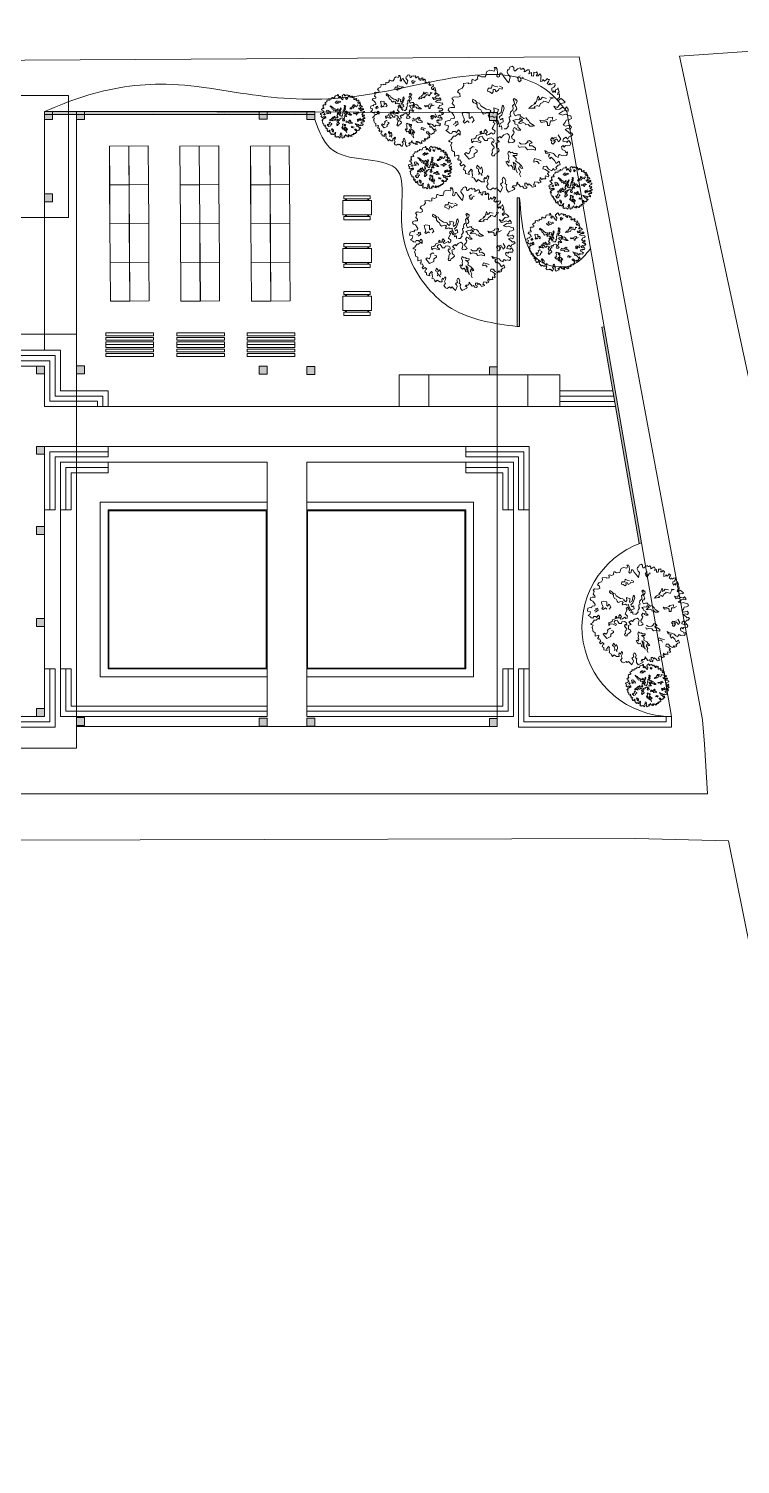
# Model space of a CAD drawing. Header units: metres. Extents: x -48 to 2360, y -1392 to 453.
# Drawn here: x 1327.6 to 1372.4, y -145 to -54.6 of the extents above; entities that cross this region are included whole.
import ezdxf

# ---------------------------------------------------------------- set-up
doc = ezdxf.new("R2010")
doc.units = ezdxf.units.M
doc.layers.get('0').update_dxf_attribs({"color": 200})
doc.layers.add('TECHOS', color=220, linetype='Continuous', lineweight=18)
doc.layers.add('trazo', color=7, linetype='Continuous', lineweight=18)
doc.layers.add('Vegetación-h', color=7, linetype='Continuous', lineweight=5, true_color=0x5f7f00, transparency=0.5)

# ---------------------------------------------------------------- blocks, each defined once
blk = doc.blocks.new('arb29')
at = {"layer": 'Vegetación-h', "linetype": 'Continuous'}
for points in [[(1.833, -0.001), (1.929, -0.073), (1.976, -0.118), (2.022, -0.099), (2.061, -0.145), (2.008, -0.196), (1.95, -0.203), (1.91, -0.281), (1.857, -0.222), (1.793, -0.275), (1.774, -0.339), (1.91, -0.373), (1.878, -0.373), (1.942, -0.326), (2.001, -0.411), (1.976, -0.47), (1.905, -0.477), (1.846, -0.47), (1.812, -0.517), (1.78, -0.47), (1.727, -0.504), (1.748, -0.587), (1.833, -0.626), (1.852, -0.679), (1.905, -0.653), (1.897, -0.73), (1.865, -0.764), (1.799, -0.751), (1.74, -0.764), (1.676, -0.73), (1.644, -0.764), (1.636, -0.815), (1.565, -0.778), (1.5, -0.706), (1.402, -0.672), (1.317, -0.666), (1.245, -0.613), (1.277, -0.698), (1.389, -0.725), (1.349, -0.778), (1.389, -0.855), (1.434, -0.81), (1.525, -0.9), (1.578, -0.991), (1.663, -0.927), (1.695, -1.031), (1.631, -1.044), (1.565, -1.11), (1.597, -1.148), (1.525, -1.182), (1.487, -1.135), (1.447, -1.201), (1.357, -1.161), (1.291, -1.071), (1.206, -1.076), (1.192, -1.148), (1.264, -1.169), (1.37, -1.246), (1.323, -1.286), (1.362, -1.345), (1.349, -1.377), (1.264, -1.35), (1.259, -1.39), (1.277, -1.435), (1.232, -1.435), (1.179, -1.435), (1.155, -1.462), (1.109, -1.403), (1.096, -1.488), (1.141, -1.533), (1.07, -1.566), (1.043, -1.533), (0.958, -1.526), (0.919, -1.619), (0.966, -1.611), (0.977, -1.658), (0.881, -1.683), (0.854, -1.637), (0.783, -1.579), (0.75, -1.619), (0.716, -1.56), (0.665, -1.566), (0.665, -1.645), (0.737, -1.677), (0.698, -1.717), (0.639, -1.709), (0.599, -1.651), (0.541, -1.67), (0.495, -1.611), (0.424, -1.552), (0.463, -1.539), (0.41, -1.637), (0.32, -1.637), (0.293, -1.69), (0.339, -1.677), (0.371, -1.722), (0.352, -1.749), (0.189, -1.826), (0.131, -1.741), (0.123, -1.651), (0.144, -1.611), (0.091, -1.573), (0.11, -1.494), (0.085, -1.43), (0.038, -1.39), (0.006, -1.462), (0.025, -1.539), (-0.039, -1.592), (-0.013, -1.632), (0.014, -1.69), (-0.047, -1.826), (-0.111, -1.762), (-0.164, -1.704), (-0.209, -1.741), (-0.255, -1.704), (-0.332, -1.755), (-0.398, -1.736), (-0.451, -1.658), (-0.398, -1.586), (-0.43, -1.515), (-0.398, -1.435), (-0.379, -1.377), (-0.417, -1.345), (-0.462, -1.435), (-0.502, -1.396), (-0.523, -1.443), (-0.51, -1.526), (-0.6, -1.526), (-0.691, -1.462), (-0.744, -1.526), (-0.783, -1.467), (-0.808, -1.416), (-0.874, -1.39), (-0.855, -1.35), (-0.867, -1.265), (-0.874, -1.22), (-0.855, -1.201), (-0.893, -1.156), (-0.972, -1.254), (-0.946, -1.312), (-1.063, -1.278), (-1.063, -1.201), (-1.122, -1.169), (-1.103, -1.097), (-1.057, -1.076), (-1.116, -1.018), (-1.18, -1.063), (-1.188, -1.063), (-1.225, -1.012), (-1.174, -0.967), (-1.225, -0.887), (-1.265, -0.895), (-1.297, -0.855), (-1.259, -0.836), (-1.252, -0.751), (-1.377, -0.783), (-1.377, -0.719), (-1.377, -0.653), (-1.414, -0.64), (-1.454, -0.613), (-1.462, -0.581), (-1.48, -0.477), (-1.499, -0.464), (-1.486, -0.451), (-1.448, -0.379), (-1.52, -0.36), (-1.552, -0.334), (-1.48, -0.294), (-1.414, -0.196), (-1.35, -0.196), (-1.265, -0.124), (-1.22, -0.171), (-1.22, -0.065), (-1.265, -0.014), (-1.331, -0.105), (-1.356, -0.065), (-1.435, -0.065), (-1.462, -0.124), (-1.526, -0.112), (-1.552, -0.086), (-1.637, -0.033), (-1.579, 0.007), (-1.552, 0.103), (-1.664, 0.129), (-1.643, 0.233), (-1.558, 0.26), (-1.513, 0.247), (-1.486, 0.305), (-1.39, 0.318), (-1.377, 0.364), (-1.403, 0.403), (-1.462, 0.494), (-1.526, 0.515), (-1.565, 0.56), (-1.545, 0.613), (-1.486, 0.632), (-1.382, 0.638), (-1.39, 0.691), (-1.448, 0.749), (-1.414, 0.84), (-1.454, 0.906), (-1.395, 0.946), (-1.284, 0.933), (-1.212, 0.957), (-1.225, 1.037), (-1.292, 1.088), (-1.252, 1.154), (-1.154, 1.199), (-1.108, 1.271), (-1.122, 1.337), (-0.978, 1.35), (-0.972, 1.324), (-0.874, 1.343), (-0.874, 1.382), (-0.88, 1.433), (-0.861, 1.447), (-0.855, 1.447), (-0.783, 1.422), (-0.704, 1.467), (-0.712, 1.492), (-0.704, 1.558), (-0.664, 1.558), (-0.6, 1.526), (-0.483, 1.532), (-0.483, 1.552), (-0.451, 1.598), (-0.457, 1.63), (-0.438, 1.683), (-0.353, 1.721), (-0.228, 1.688), (-0.196, 1.76), (-0.228, 1.8), (-0.17, 1.8), (-0.143, 1.755), (-0.13, 1.636), (-0.151, 1.545), (-0.111, 1.513), (-0.071, 1.539), (-0.058, 1.63), (-0.007, 1.636), (0.038, 1.552), (0.157, 1.396), (0.203, 1.356), (0.24, 1.532), (0.189, 1.585), (0.15, 1.656), (0.157, 1.734), (0.195, 1.728)], [(0.195, 1.728), (0.227, 1.806), (0.293, 1.838), (0.346, 1.8), (0.346, 1.755), (0.359, 1.702), (0.392, 1.702), (0.45, 1.76), (0.528, 1.787), (0.541, 1.755), (0.573, 1.755), (0.613, 1.779), (0.652, 1.728), (0.645, 1.675), (0.671, 1.683), (0.743, 1.728), (0.788, 1.734), (0.801, 1.675), (0.783, 1.611), (0.854, 1.649), (0.86, 1.552), (0.913, 1.545), (0.926, 1.611), (0.926, 1.662), (0.998, 1.656), (1.017, 1.67), (1.03, 1.611), (0.998, 1.558), (1.049, 1.558), (1.102, 1.611), (1.141, 1.558), (1.128, 1.505), (1.128, 1.454), (1.121, 1.388), (1.168, 1.401), (1.192, 1.454), (1.24, 1.401), (1.298, 1.447), (1.317, 1.492), (1.336, 1.454), (1.381, 1.454), (1.349, 1.396), (1.317, 1.337), (1.376, 1.29), (1.402, 1.343), (1.421, 1.297), (1.48, 1.324), (1.538, 1.337), (1.551, 1.278), (1.506, 1.225), (1.453, 1.199), (1.453, 1.14), (1.48, 1.069), (1.506, 1.122), (1.559, 1.069), (1.559, 1.148), (1.61, 1.167), (1.623, 1.207), (1.644, 1.135), (1.663, 1.088), (1.623, 1.05), (1.617, 1.01), (1.668, 1.029), (1.676, 0.965), (1.676, 0.925), (1.636, 0.899), (1.604, 0.866), (1.636, 0.827), (1.676, 0.866), (1.716, 0.893), (1.78, 0.848), (1.838, 0.789), (1.812, 0.768), (1.708, 0.755), (1.655, 0.696), (1.617, 0.638), (1.506, 0.677), (1.578, 0.574), (1.676, 0.592), (1.748, 0.638), (1.833, 0.6), (1.878, 0.651), (1.923, 0.592), (1.923, 0.534), (1.846, 0.547), (1.767, 0.534), (1.65, 0.456), (1.767, 0.417), (1.833, 0.443), (1.969, 0.39), (2.001, 0.398), (2.022, 0.318), (1.95, 0.281), (1.865, 0.267), (1.838, 0.196), (1.78, 0.129), (1.846, 0.09), (1.969, 0.124), (2.022, 0.065), (1.982, -0.001), (1.918, 0.031), (1.833, -0.001)], [(-0.124, 1.233), (-0.195, 1.246), (-0.286, 1.291), (-0.3, 1.2), (-0.404, 1.194), (-0.424, 1.115), (-0.365, 1.096), (-0.281, 1.044), (-0.254, 1.089), (-0.261, 1.161), (-0.202, 1.155), (-0.182, 1.096), (-0.104, 1.135), (-0.078, 1.187), (0.007, 1.167), (0.013, 1.214), (-0.072, 1.259)], [(0.528, 1.559), (0.437, 1.507), (0.469, 1.475), (0.469, 1.422), (0.508, 1.382), (0.561, 1.435), (0.535, 1.475), (0.619, 1.487), (0.6, 1.52)], [(0.059, 0.013), (0.118, 0.013), (0.189, 0.091), (0.17, 0.137), (0.202, 0.189), (0.235, 0.248), (0.215, 0.28), (0.209, 0.352), (0.254, 0.384), (0.241, 0.436), (0.248, 0.502), (0.287, 0.541), (0.32, 0.554), (0.326, 0.626), (0.306, 0.685), (0.365, 0.744), (0.352, 0.815), (0.326, 0.861), (0.352, 0.894), (0.372, 0.887), (0.404, 0.848), (0.424, 0.867), (0.444, 0.822), (0.424, 0.769), (0.385, 0.697), (0.411, 0.652), (0.431, 0.6), (0.392, 0.535), (0.34, 0.522), (0.34, 0.463), (0.385, 0.391), (0.451, 0.418), (0.535, 0.418), (0.528, 0.384), (0.574, 0.359), (0.633, 0.313), (0.705, 0.332), (0.73, 0.286), (0.769, 0.254), (0.809, 0.189), (0.946, 0.104), (0.9, 0.091), (0.809, 0.091), (0.757, 0.137), (0.698, 0.13), (0.672, 0.175), (0.619, 0.202), (0.535, 0.17), (0.476, 0.182), (0.515, 0.215), (0.555, 0.261), (0.58, 0.234), (0.594, 0.268), (0.515, 0.332), (0.496, 0.274), (0.417, 0.286), (0.32, 0.254), (0.372, 0.215), (0.378, 0.157), (0.463, 0.118), (0.469, 0.046), (0.503, 0.032), (0.548, -0.02), (0.463, -0.02), (0.404, 0.007), (0.424, 0.026), (0.359, 0.052), (0.313, -0.02), (0.352, -0.079), (0.333, -0.144), (0.281, -0.209), (0.3, -0.274), (0.34, -0.294), (0.372, -0.346), (0.313, -0.385), (0.209, -0.392), (0.183, -0.346), (0.202, -0.306), (0.222, -0.215), (0.202, -0.163), (0.15, -0.124), (0.052, -0.163), (0.027, -0.19), (-0.02, -0.249), (-0.059, -0.209), (-0.15, -0.274), (-0.118, -0.313), (-0.072, -0.359), (-0.176, -0.399), (-0.163, -0.451), (-0.163, -0.515), (-0.137, -0.542), (-0.098, -0.555), (-0.078, -0.62), (-0.143, -0.678), (-0.209, -0.724), (-0.215, -0.771), (-0.286, -0.771), (-0.306, -0.718), (-0.274, -0.685), (-0.281, -0.62), (-0.267, -0.567), (-0.241, -0.562), (-0.229, -0.522), (-0.261, -0.476), (-0.306, -0.418), (-0.286, -0.353), (-0.248, -0.385), (-0.229, -0.346), (-0.248, -0.288), (-0.313, -0.249), (-0.411, -0.261), (-0.417, -0.326), (-0.502, -0.32), (-0.554, -0.249), (-0.58, -0.202), (-0.646, -0.215), (-0.691, -0.268), (-0.678, -0.313), (-0.606, -0.353), (-0.626, -0.392), (-0.73, -0.353), (-0.828, -0.34), (-0.88, -0.392), (-0.887, -0.281), (-0.808, -0.274), (-0.763, -0.242), (-0.737, -0.177), (-0.606, -0.138), (-0.646, -0.079), (-0.599, -0.052), (-0.587, -0.118), (-0.515, -0.118), (-0.515, -0.052), (-0.483, 0), (-0.424, -0.085), (-0.483, -0.124), (-0.443, -0.17), (-0.385, -0.15), (-0.3, -0.098), (-0.261, -0.144), (-0.215, -0.124), (-0.209, -0.085), (-0.202, -0.052), (-0.286, 0.026), (-0.261, 0.078), (-0.209, 0.182), (-0.254, 0.195), (-0.241, 0.241), (-0.202, 0.268), (-0.156, 0.202), (-0.13, 0.143), (-0.091, 0.182), (-0.111, 0.234), (-0.156, 0.286), (-0.163, 0.372), (-0.229, 0.345), (-0.274, 0.384), (-0.378, 0.352), (-0.397, 0.391), (-0.365, 0.443), (-0.385, 0.47), (-0.443, 0.483), (-0.542, 0.443), (-0.58, 0.495), (-0.613, 0.567), (-0.672, 0.593), (-0.717, 0.658), (-0.717, 0.717), (-0.75, 0.75), (-0.815, 0.769), (-0.855, 0.815), (-0.848, 0.874), (-0.776, 0.835), (-0.717, 0.776), (-0.652, 0.763), (-0.613, 0.685), (-0.463, 0.587), (-0.378, 0.574), (-0.326, 0.547), (-0.339, 0.522), (-0.261, 0.47), (-0.229, 0.515), (-0.241, 0.626), (-0.104, 0.581), (-0.13, 0.495), (-0.118, 0.436), (-0.026, 0.489), (0.007, 0.672), (0.039, 0.704), (0.065, 0.613), (-0.007, 0.424), (-0.084, 0.352), (-0.046, 0.28), (0.02, 0.326), (0.039, 0.215), (-0.052, 0.17), (-0.084, 0.071), (-0.013, 0.104), (-0.007, 0.039), (0, 0)], [(1.291, 0.901), (1.174, 0.933), (1.122, 0.867), (1.063, 0.848), (1.089, 0.894), (1.057, 0.965), (1.037, 0.919), (1.004, 0.815), (0.939, 0.756), (0.985, 0.75), (0.855, 0.685), (0.782, 0.606), (0.861, 0.613), (0.966, 0.62), (0.932, 0.652), (1.024, 0.692), (1.082, 0.665), (1.122, 0.75), (1.187, 0.783), (1.206, 0.822), (1.272, 0.808), (1.35, 0.769), (1.376, 0.815), (1.415, 0.887), (1.494, 0.913), (1.39, 0.933)], [(-0.87, 0.204), (-0.804, 0.27), (-0.87, 0.379), (-0.935, 0.314), (-0.956, 0.336), (-0.956, 0.467), (-1.089, 0.488), (-1.154, 0.467), (-1.132, 0.379), (-1.11, 0.336), (-1.089, 0.27), (-1.132, 0.226), (-1.089, 0.183), (-1.001, 0.248), (-0.956, 0.204)], [(-1.422, 0.137), (-1.331, 0.189), (-1.363, 0.215), (-1.291, 0.234), (-1.272, 0.157), (-1.363, 0.091)], [(1.472, 0.291), (1.472, 0.357), (1.341, 0.336), (1.319, 0.291), (1.188, 0.248), (1.1, 0.27), (1.144, 0.204), (1.297, 0.226), (1.319, 0.183), (1.319, 0.117), (1.384, 0.117), (1.407, 0.248), (1.494, 0.248), (1.582, 0.291)], [(0.496, -0.385), (0.555, -0.431), (0.685, -0.424), (0.764, -0.365), (0.737, -0.34), (0.802, -0.32), (0.874, -0.392), (0.796, -0.418), (0.802, -0.483), (0.887, -0.476), (0.978, -0.542), (0.978, -0.601), (0.868, -0.574), (0.744, -0.594), (0.685, -0.522), (0.567, -0.503), (0.496, -0.529), (0.469, -0.47)], [(1.585, -0.229), (1.513, -0.249), (1.487, -0.288), (1.461, -0.235), (1.408, -0.301), (1.447, -0.333), (1.435, -0.399), (1.487, -0.431), (1.553, -0.346), (1.501, -0.333), (1.598, -0.274), (1.644, -0.365), (1.709, -0.281), (1.637, -0.163)], [(-0.804, -0.519), (-0.848, -0.496), (-0.935, -0.562), (-0.913, -0.605), (-0.956, -0.693), (-0.979, -0.715), (-1.044, -0.671), (-1.089, -0.715), (-0.956, -0.869), (-0.804, -0.803), (-0.804, -0.715), (-0.717, -0.65), (-0.717, -0.605), (-0.782, -0.584)], [(0.548, -1.384), (0.508, -1.298), (0.535, -1.234), (0.503, -1.168), (0.476, -1.136), (0.515, -1.064), (0.555, -1.136), (0.607, -1.123), (0.567, -1.064), (0.503, -0.992), (0.398, -0.927), (0.411, -0.848), (0.378, -0.809), (0.313, -0.757), (0.431, -0.764), (0.437, -0.705), (0.34, -0.698), (0.3, -0.66), (0.261, -0.678), (0.195, -0.633), (0.17, -0.698), (0.202, -0.776), (0.189, -0.855), (0.209, -0.894), (0.195, -0.973), (0.15, -0.927), (0.111, -0.946), (0.15, -1.012), (0.202, -1.07), (0.267, -1.037), (0.313, -1.109), (0.313, -1.161), (0.365, -1.181), (0.352, -1.064), (0.326, -0.953), (0.398, -1.012), (0.392, -1.089), (0.411, -1.2), (0.456, -1.259)], [(-0.685, -1.311), (-0.646, -1.266), (-0.678, -1.227), (-0.685, -1.161), (-0.744, -1.129), (-0.717, -1.037), (-0.665, -1.103), (-0.633, -1.155), (-0.599, -1.089), (-0.567, -1.188), (-0.567, -1.259), (-0.619, -1.286), (-0.574, -1.345)], [(1.144, -0.912), (1.078, -0.89), (0.947, -0.846), (0.926, -0.912), (0.926, -0.956), (0.991, -0.934), (1.034, -0.934), (1.078, -1)]]:
    blk.add_lwpolyline(points, dxfattribs=at)
blk = doc.blocks.new('EUPLS010')
at = {"color": 0, "linetype": 'ByBlock'}
for p, q in [((0, 0.305), (0, 1.205)), ((0, 1.205), (1.8, 1.205)), ((0.076, 1.51), (1.724, 1.51)), ((0.076, 1.306), (0.076, 1.51)), ((0.076, 1.306), (1.724, 1.306)), ((0.178, 1.205), (0.178, 1.306)), ((0.229, 1.205), (0.229, 1.306)), ((1.571, 1.205), (1.571, 1.306)), ((1.622, 1.205), (1.622, 1.306)), ((1.724, 1.306), (1.724, 1.51)), ((1.8, 1.205), (1.8, 0.305)), ((1.8, 0.305), (0, 0.305)), ((1.724, 0.203), (0.076, 0.203)), ((0.076, 0), (0.076, 0.203)), ((1.724, 0), (0.076, 0)), ((0.178, 0.203), (0.178, 0.305)), ((0.229, 0.203), (0.229, 0.305)), ((1.571, 0.203), (1.571, 0.305)), ((1.622, 0.203), (1.622, 0.305)), ((1.724, 0.203), (1.724, 0))]:
    blk.add_line(p, q, dxfattribs=at)

msp = doc.modelspace()

# ---------------------------------------------------------------- hatches: boundary and pattern name
at = {"layer": 'trazo', "ltscale": 7, "transparency": 33554687}
h = msp.add_hatch(color=256, dxfattribs=at)
h.dxf.hatch_style = 1
h.paths.add_polyline_path([(1269.963, -60.921), (1269.505, -61.12), (1269.704, -61.579), (1270.162, -61.38)])
h.paths.add_polyline_path([(1273.789, -69.734), (1273.331, -69.933), (1273.53, -70.392), (1273.989, -70.193)])
h.paths.add_polyline_path([(1285.607, -75.072, 1), (1286.607, -75.072, 1)])
h.paths.add_polyline_path([(1277.593, -78.496), (1277.135, -78.695), (1277.334, -79.154), (1277.793, -78.955)])
h.paths.add_polyline_path([(1261.224, -85.603), (1260.765, -85.802), (1260.964, -86.261), (1261.423, -86.062)])
h.paths.add_polyline_path([(1257.42, -76.841), (1256.961, -77.04), (1257.16, -77.499), (1257.619, -77.3)])
h.paths.add_polyline_path([(1253.594, -68.028), (1253.135, -68.227), (1253.334, -68.686), (1253.793, -68.487)])
h.paths.add_polyline_path([(1308.096, -59.837), (1307.596, -59.837), (1307.596, -60.337), (1308.096, -60.337)])
h.paths.add_polyline_path([(1308.096, -65.02), (1307.596, -65.02), (1307.596, -65.52), (1308.096, -65.52)])
h.paths.add_polyline_path([(1321.93, -65.17), (1321.43, -65.17), (1321.43, -65.52), (1321.93, -65.52)])
h.paths.add_polyline_path([(1321.93, -65.02), (1321.43, -65.02), (1321.43, -65.17), (1321.93, -65.17)])
h.paths.add_polyline_path([(1321.93, -59.837), (1321.43, -59.837), (1321.43, -60.337), (1321.93, -60.337)])
h.paths.add_polyline_path([(1329.096, -60.02), (1328.596, -60.02), (1328.596, -60.337), (1329.096, -60.337)])
h.paths.add_polyline_path([(1329.096, -59.837), (1328.596, -59.837), (1328.596, -60.02), (1329.096, -60.02)])
h.paths.add_polyline_path([(1331.096, -59.837), (1330.596, -59.837), (1330.596, -60.02), (1331.096, -60.02)])
h.paths.add_polyline_path([(1331.096, -60.02), (1330.596, -60.02), (1330.596, -60.337), (1331.096, -60.337)])
h.paths.add_polyline_path([(1329.096, -65.02), (1328.596, -65.02), (1328.596, -65.52), (1329.096, -65.52)])
h.paths.add_polyline_path([(1342.596, -59.837), (1342.096, -59.837), (1342.096, -60.019), (1342.596, -60.016)])
h.paths.add_polyline_path([(1342.596, -60.02), (1342.096, -60.02), (1342.096, -60.33), (1342.596, -60.33)])
h.paths.add_polyline_path([(1345.596, -59.837), (1345.096, -59.837), (1345.096, -60.02), (1345.596, -60.02)])
h.paths.add_polyline_path([(1345.596, -60.02), (1345.096, -60.02), (1345.096, -60.337), (1345.596, -60.337)])
h.paths.add_polyline_path([(1357.088, -59.907), (1356.588, -59.907), (1356.588, -60.407), (1357.088, -60.407)])
h.paths.add_polyline_path([(1357.088, -75.91), (1356.588, -75.91), (1356.588, -76.41), (1357.088, -76.41)])
h.paths.add_polyline_path([(1345.596, -75.879), (1345.096, -75.879), (1345.096, -76.379), (1345.596, -76.379)])
h.paths.add_polyline_path([(1342.596, -75.873), (1342.096, -75.873), (1342.096, -76.373), (1342.596, -76.373)])
h.paths.add_polyline_path([(1331.096, -75.839), (1330.596, -75.839), (1330.596, -76.339), (1331.096, -76.339)])
h.paths.add_polyline_path([(1328.596, -75.856), (1328.096, -75.856), (1328.096, -76.356), (1328.596, -76.356)])
h.paths.add_polyline_path([(1328.596, -80.912), (1328.096, -80.912), (1328.096, -81.412), (1328.596, -81.412)])
h.paths.add_polyline_path([(1328.596, -85.962), (1328.096, -85.962), (1328.096, -86.462), (1328.596, -86.462)])
h.paths.add_polyline_path([(1328.596, -91.75), (1328.096, -91.75), (1328.096, -92.25), (1328.596, -92.25)])
h.paths.add_polyline_path([(1328.596, -97.412), (1328.096, -97.412), (1328.096, -97.912), (1328.596, -97.912)])
h.paths.add_polyline_path([(1331.096, -97.973), (1330.596, -97.973), (1330.596, -98.473), (1331.096, -98.473)])
h.paths.add_polyline_path([(1308.096, -97.412), (1307.596, -97.412), (1307.596, -97.912), (1308.096, -97.912)])
h.paths.add_polyline_path([(1308.096, -91.75), (1307.596, -91.75), (1307.596, -92.102), (1307.596, -92.25), (1308.096, -92.25)])
h.paths.add_polyline_path([(1308.096, -85.962), (1307.596, -85.962), (1307.596, -86.462), (1308.096, -86.462)])
h.paths.add_polyline_path([(1308.096, -80.912), (1307.596, -80.912), (1307.596, -81.412), (1308.096, -81.412)])
h.paths.add_polyline_path([(1308.096, -75.856), (1307.596, -75.856), (1307.596, -76.356), (1308.096, -76.356)])
h.paths.add_polyline_path([(1342.596, -98.007), (1342.096, -98.007), (1342.096, -98.507), (1342.596, -98.507)])
h.paths.add_polyline_path([(1345.596, -98.013), (1345.096, -98.013), (1345.096, -98.513), (1345.596, -98.513)])
h.paths.add_polyline_path([(1357.088, -98.044), (1356.588, -98.044), (1356.588, -98.544), (1357.088, -98.544)])
h.paths.add_polyline_path([(1266.36, -97.433), (1265.901, -97.632), (1266.1, -98.091), (1266.559, -97.891)])
h = msp.add_hatch(color=256, dxfattribs=at)
h.dxf.hatch_style = 1
h.paths.add_polyline_path([(1307.596, -80.912), (1301.796, -80.912), (1301.796, -81.062), (1307.446, -81.062), (1307.446, -81.412), (1307.596, -81.412)])
h.paths.add_polyline_path([(1300.646, -81.062), (1300.796, -81.062), (1300.796, -80.912), (1296.646, -80.912), (1296.646, -84.412), (1296.796, -84.412), (1296.796, -81.062), (1300.496, -81.062), (1300.496, -84.412), (1300.646, -84.412)])
h.paths.add_polyline_path([(1301.946, -85.562), (1300.646, -85.562), (1300.646, -85.412), (1300.496, -85.412), (1300.496, -85.562), (1296.796, -85.562), (1296.796, -85.412), (1296.646, -85.412), (1296.646, -85.712), (1301.946, -85.712)])
h.paths.add_polyline_path([(1301.946, -89.212), (1296.796, -89.212), (1296.796, -88.612), (1296.646, -88.612), (1296.646, -89.362), (1301.946, -89.362)])
h.paths.add_polyline_path([(1307.596, -88.462), (1307.446, -88.462), (1307.446, -89.212), (1303.946, -89.212), (1303.946, -89.362), (1307.596, -89.362)])
h.paths.add_polyline_path([(1307.596, -85.962), (1307.446, -85.962), (1307.446, -86.462), (1307.596, -86.462)])
h.paths.add_polyline_path([(1307.596, -92.102), (1302.946, -92.102), (1302.946, -92.252), (1307.446, -92.252), (1307.596, -92.25)])
h.paths.add_polyline_path([(1301.946, -92.102), (1296.646, -92.102), (1296.646, -92.962), (1296.796, -92.962), (1296.796, -92.252), (1301.946, -92.252)])
h.paths.add_polyline_path([(1301.946, -94.112), (1296.796, -94.112), (1296.796, -93.962), (1296.646, -93.962), (1296.646, -94.262), (1301.946, -94.262)])
h.paths.add_polyline_path([(1301.946, -97.762), (1296.796, -97.762), (1296.796, -97.162), (1296.646, -97.162), (1296.646, -97.912), (1301.946, -97.912)])
h.paths.add_polyline_path([(1307.596, -97.012), (1307.446, -97.012), (1307.446, -97.762), (1303.946, -97.762), (1303.946, -97.912), (1307.596, -97.912)])
h.paths.add_polyline_path([(1307.596, -95.862), (1307.446, -95.862), (1307.446, -96.012), (1307.596, -96.012)])
h.paths.add_polyline_path([(1321.43, -65.02), (1315.93, -65.02), (1315.93, -65.17), (1321.43, -65.17)])
h.paths.add_polyline_path([(1342.096, -59.837), (1331.096, -59.837), (1331.096, -60.02), (1341.91, -60.02), (1342.096, -60.019)])
h.paths.add_polyline_path([(1330.596, -59.837), (1329.096, -59.837), (1329.096, -60.02), (1330.596, -60.02)])
h.paths.add_polyline_path([(1345.096, -59.837), (1342.596, -59.837), (1342.596, -60.02), (1345.096, -60.02)])
h.paths.add_polyline_path([(1358.493, -65.281), (1358.343, -65.281), (1358.343, -73.374), (1358.493, -73.374)])
h.paths.add_polyline_path([(1363.803, -73.384), (1363.655, -73.41), (1366.012, -87.029, -0.006774), (1366.155, -86.976)])
h.paths.add_polyline_path([(1269.572, -59.837), (1263.492, -59.837), (1263.492, -60.02), (1269.572, -60.02)])
h.paths.add_polyline_path([(1276.971, -66.675), (1276.939, -66.602), (1275.517, -67.219), (1275.549, -67.292)])
h.paths.add_polyline_path([(1276.541, -65.684), (1276.509, -65.611), (1275.087, -66.228), (1275.119, -66.302)])
h.paths.add_polyline_path([(1276.11, -64.694), (1276.079, -64.62), (1274.657, -65.238), (1274.689, -65.311)])
h.paths.add_polyline_path([(1275.68, -63.703), (1275.649, -63.63), (1274.227, -64.247), (1274.259, -64.32)])
h.paths.add_polyline_path([(1278.22, -63.778), (1278.188, -63.704), (1276.767, -64.322), (1276.798, -64.395)])
h.paths.add_polyline_path([(1277.79, -62.787), (1277.758, -62.714), (1276.336, -63.331), (1276.368, -63.404)])

# ---------------------------------------------------------------- linework, layer by layer
at = {"layer": 'TECHOS', "ltscale": 7, "transparency": 33554687}
msp.add_lwpolyline([(1306.596, -58.837), (1306.596, -66.52), (1330.096, -66.52), (1330.096, -58.837)], close=True, dxfattribs=at)
for points in [[(1330.596, -59.842), (1357.088, -59.907), (1357.088, -98.544), (1330.596, -98.544), (1330.596, -59.842)], [(1330.596, -75.315), (1330.596, -73.856), (1305.596, -73.856), (1305.596, -73.856), (1305.596, -73.856), (1305.596, -98.579), (1295.986, -98.585), (1295.986, -98.547), (1295.986, -98.585), (1295.986, -80.912), (1305.636, -80.912)], [(1330.596, -98.544), (1330.596, -99.912), (1330.596, -99.912), (1305.593, -99.912), (1305.596, -98.579)]]:
    msp.add_lwpolyline(points, dxfattribs=at)
at = {"layer": 'TECHOS', "transparency": 33554687}
msp.add_lwpolyline([(1330.596, -98.544), (1330.596, -75.315)], dxfattribs=at)
at = {"layer": 'trazo', "transparency": 33554687}
for p, q in [((1345.596, -59.837), (1328.596, -59.837)), ((1345.596, -60.02), (1328.596, -60.02)), ((1358.493, -73.374), (1358.493, -65.281)), ((1345.096, -84.412), (1355.596, -84.412)), ((1355.596, -84.412), (1355.596, -95.412)), ((1357.431, -94.912), (1358.096, -94.912)), ((1358.43, -94.912), (1359.096, -94.912))]:
    msp.add_line(p, q, dxfattribs=at)
at = {"layer": 'trazo', "ltscale": 7, "transparency": 33554585}
msp.add_line((1361.458, -59.837), (1362.95, -68.456), dxfattribs=at)
at = {"layer": 'trazo', "transparency": 33554585}
for p, q in [((1335.161, -69.324, 6.287), (1332.724, -69.34, 6.287)), ((1339.598, -69.324, 6.287), (1337.161, -69.34, 6.287)), ((1344.035, -69.324, 6.287), (1341.598, -69.34, 6.287)), ((1332.451, -74.332, 18.861), (1332.451, -74.692, 18.861)), ((1336.909, -74.332, 18.861), (1336.909, -74.692, 18.861)), ((1341.338, -74.332, 18.861), (1341.338, -74.692, 18.861))]:
    msp.add_line(p, q, dxfattribs=at)
at = {"layer": 'trazo', "ltscale": 7, "transparency": 33554687}
for p, q in [((1363.655, -73.41), (1366.012, -87.029)), ((1366.155, -86.976), (1368.047, -97.912))]:
    msp.add_line(p, q, dxfattribs=at)
at = {"layer": 'trazo', "ltscale": 7, "transparency": 33554636}
msp.add_line((1329.595, -74.866), (1323.93, -74.866), dxfattribs=at)
at = {"layer": 'trazo', "ltscale": 7, "transparency": 33554559}
for p, q in [((1352.768, -76.41), (1352.768, -78.41)), ((1359.018, -78.41), (1359.018, -76.41))]:
    msp.add_line(p, q, dxfattribs=at)
at = {"layer": 'trazo', "transparency": 33554636}
for p, q in [((1359.096, -80.912), (1328.596, -80.912)), ((1359.096, -80.912), (1359.096, -97.912)), ((1329.596, -81.912), (1342.596, -81.912)), ((1329.596, -81.912), (1329.596, -97.912)), ((1345.096, -81.912), (1358.096, -81.912)), ((1358.096, -81.912), (1358.096, -97.912)), ((1329.928, -94.912), (1329.928, -97.582)), ((1330.261, -94.912), (1330.261, -97.252)), ((1355.596, -95.412), (1345.096, -95.412)), ((1357.431, -94.912), (1357.431, -97.252)), ((1357.764, -94.912), (1357.764, -97.582)), ((1328.929, -98.245), (1307.596, -98.245)), ((1307.596, -98.578), (1329.262, -98.578))]:
    msp.add_line(p, q, dxfattribs=at)
at = {"layer": 'trazo', "ltscale": 7, "transparency": 33554559}
for points in [[(1377.457, -97.725), (1396.824, -91.054), (1404.588, -78.134), (1399.796, -73.282), (1393.371, -54.631), (1368.548, -56.363), (1377.457, -97.725)], [(1328.596, -74.866), (1328.596, -60.337)], [(1362.95, -68.456), (1363.803, -73.384)], [(1370.136, -99.641), (1370.136, -99.641), (1370.317, -102.765)], [(1370.317, -102.765), (1338.537, -102.765), (1274.518, -102.765), (1242.438, -102.765), (1235.566, -103.657), (1206.993, -112.897), (1184.108, -121.872), (1160.252, -131.227), (1148.662, -134.327), (1140.138, -134.683)]]:
    msp.add_lwpolyline(points, dxfattribs=at)
at = {"layer": 'trazo', "transparency": 33554559}
for points in [[(1370.136, -99.641), (1369.994, -98.112), (1362.231, -56.4), (1302.906, -56.749), (1244.762, -56.195), (1212.05, -56.623), (1194.493, -57.433), (1164.682, -56.962), (1142.619, -57.58), (1099.647, -58.105), (1075.319, -59.093)], [(1150.166, -142.646), (1204.656, -117.092), (1209.872, -115.295), (1239.919, -106.455), (1246.421, -105.658), (1284.583, -105.327), (1326.83, -105.7), (1365.79, -105.59), (1371.636, -105.733), (1375.878, -126.72), (1391.249, -192.138)]]:
    msp.add_lwpolyline(points, dxfattribs=at)
at = {"layer": 'trazo', "transparency": 33554687}
for points in [[(1328.596, -60.337), (1329.096, -60.337), (1329.096, -59.837)], [(1330.596, -59.837), (1330.596, -60.337), (1331.096, -60.337), (1331.096, -59.837)], [(1342.096, -59.83), (1342.096, -60.33), (1342.596, -60.33), (1342.596, -59.83), (1342.096, -59.83)], [(1345.096, -59.837), (1345.096, -60.337), (1345.596, -60.337), (1345.596, -59.837), (1345.096, -59.837)], [(1356.588, -59.907), (1356.588, -60.407), (1357.088, -60.407), (1357.088, -59.907), (1356.588, -59.907)], [(1328.596, -65.52), (1329.096, -65.52), (1329.096, -65.02), (1328.596, -65.02)], [(1358.343, -65.281), (1358.343, -73.374)], [(1328.096, -75.856), (1328.096, -76.356), (1328.596, -76.356)], [(1330.596, -75.839), (1330.596, -76.339), (1331.096, -76.339), (1331.096, -75.839), (1330.596, -75.839)], [(1342.096, -75.873), (1342.096, -76.373), (1342.596, -76.373), (1342.596, -75.873), (1342.096, -75.873)], [(1345.096, -75.879), (1345.096, -76.379), (1345.596, -76.379), (1345.596, -75.879), (1345.096, -75.879)], [(1357.088, -76.41), (1357.088, -75.91), (1356.588, -75.91), (1356.588, -76.41)], [(1328.096, -80.912), (1328.096, -81.412), (1328.596, -81.412)], [(1328.096, -85.962), (1328.096, -86.462), (1328.596, -86.462), (1328.596, -85.962), (1328.096, -85.962)], [(1328.596, -91.75), (1328.096, -91.75), (1328.096, -92.25), (1328.596, -92.25)], [(1328.596, -97.412), (1328.096, -97.412), (1328.096, -97.912)], [(1330.596, -97.973), (1330.596, -98.473), (1331.096, -98.473), (1331.096, -97.973), (1330.596, -97.973)], [(1342.096, -98.007), (1342.096, -98.507), (1342.596, -98.507), (1342.596, -98.007), (1342.096, -98.007)], [(1345.096, -98.013), (1345.096, -98.513), (1345.596, -98.513), (1345.596, -98.013), (1345.096, -98.013)], [(1356.588, -98.044), (1356.588, -98.544), (1357.088, -98.544), (1357.088, -98.044), (1356.588, -98.044)]]:
    msp.add_lwpolyline(points, dxfattribs=at)
at = {"layer": 'trazo', "ltscale": 7, "transparency": 33554687}
for points in [[(1328.596, -60.337), (1328.596, -59.837)], [(1358.343, -65.281), (1358.493, -65.281)], [(1358.343, -73.374), (1358.493, -73.374)], [(1363.655, -73.41), (1363.803, -73.384)], [(1363.803, -73.384), (1366.155, -86.976)], [(1328.096, -75.856), (1328.596, -75.856), (1328.596, -76.356)], [(1328.096, -80.912), (1328.596, -80.912), (1328.596, -81.412)], [(1342.596, -95.412), (1332.096, -95.412), (1332.096, -84.412), (1342.596, -84.412)], [(1342.596, -94.912), (1332.596, -94.912), (1332.596, -84.912), (1342.596, -84.912)], [(1366.012, -87.029), (1366.155, -86.976)], [(1328.596, -91.75), (1328.596, -92.25)], [(1328.596, -97.912), (1328.596, -97.412)], [(1328.096, -97.912), (1328.596, -97.912)], [(1367.714, -98.242), (1367.714, -97.912)], [(1368.047, -97.912), (1368.047, -98.572)]]:
    msp.add_lwpolyline(points, dxfattribs=at)
at = {"layer": 'trazo', "transparency": 33554585}
for points, elevation in [([(1333.033, -60.02), (1335.473, -60.004)], 6.287), ([(1337.47, -60.02), (1339.91, -60.004)], 6.287), ([(1341.907, -60.02), (1344.347, -60.004)], 6.287), ([(1335.148, -66.884), (1332.705, -66.9), (1332.673, -62.02)], 6.287), ([(1333.941, -69.332), (1333.893, -62.012)], 6.287), ([(1339.585, -66.884), (1337.142, -66.9), (1337.111, -62.02)], 6.287), ([(1338.378, -69.332), (1338.331, -62.012)], 6.287), ([(1344.022, -66.884), (1341.579, -66.9), (1341.548, -62.02)], 6.287), ([(1342.815, -69.332), (1342.768, -62.012)], 6.287), ([(1335.142, -66.884), (1332.702, -66.9), (1332.686, -64.46), (1333.906, -64.452)], 12.574), ([(1332.689, -64.46), (1335.132, -64.444)], 6.287), ([(1333.912, -64.452), (1333.959, -71.772), (1332.739, -71.78), (1332.708, -66.9)], 6.287), ([(1333.925, -66.892), (1333.909, -64.452), (1335.129, -64.444)], 12.574), ([(1335.132, -64.444), (1335.148, -66.884)], 6.287), ([(1339.579, -66.884), (1337.139, -66.9), (1337.123, -64.46), (1338.343, -64.452)], 12.574), ([(1337.126, -64.46), (1339.569, -64.444)], 6.287), ([(1338.349, -64.452), (1338.397, -71.772), (1337.177, -71.78), (1337.145, -66.9)], 6.287), ([(1338.362, -66.892), (1338.346, -64.452), (1339.566, -64.444)], 12.574), ([(1339.569, -64.444), (1339.585, -66.884)], 6.287), ([(1344.016, -66.884), (1341.576, -66.9), (1341.561, -64.46), (1342.781, -64.452)], 12.574), ([(1341.563, -64.46), (1344.006, -64.444)], 6.287), ([(1342.786, -64.452), (1342.834, -71.772), (1341.614, -71.78), (1341.582, -66.9)], 6.287), ([(1342.799, -66.892), (1342.783, -64.452), (1344.003, -64.444)], 12.574), ([(1344.006, -64.444), (1344.022, -66.884)], 6.287), ([(1332.739, -71.78), (1332.737, -71.78), (1332.705, -66.9)], 12.574), ([(1335.158, -69.324), (1335.174, -71.764), (1333.954, -71.772), (1333.922, -66.892)], 12.574), ([(1335.145, -66.884), (1335.161, -69.324)], 6.287), ([(1337.177, -71.78), (1337.174, -71.78), (1337.142, -66.9)], 12.574), ([(1339.595, -69.324), (1339.611, -71.764), (1338.391, -71.772), (1338.359, -66.892)], 12.574), ([(1339.582, -66.884), (1339.598, -69.324)], 6.287), ([(1341.614, -71.78), (1341.611, -71.78), (1341.579, -66.9)], 12.574), ([(1344.032, -69.324), (1344.048, -71.764), (1342.828, -71.772), (1342.796, -66.892)], 12.574), ([(1344.019, -66.884), (1344.035, -69.324)], 6.287), ([(1332.721, -69.34), (1335.158, -69.324)], 12.574), ([(1333.954, -71.772), (1333.951, -71.772), (1333.935, -69.332), (1335.155, -69.324)], 18.861), ([(1337.158, -69.34), (1339.595, -69.324)], 12.574), ([(1338.391, -71.772), (1338.388, -71.772), (1338.372, -69.332), (1339.592, -69.324)], 18.861), ([(1341.595, -69.34), (1344.032, -69.324)], 12.574), ([(1342.828, -71.772), (1342.825, -71.772), (1342.809, -69.332), (1344.029, -69.324)], 18.861), ([(1332.451, -73.952), (1335.451, -73.952), (1335.451, -73.772), (1332.451, -73.772), (1332.451, -73.952)], 18.861), ([(1332.451, -74.232), (1335.451, -74.232), (1335.451, -74.052), (1332.451, -74.052), (1332.451, -74.232)], 18.861), ([(1336.909, -73.952), (1339.909, -73.952), (1339.909, -73.772), (1336.909, -73.772), (1336.909, -73.952)], 18.861), ([(1336.909, -74.232), (1339.909, -74.232), (1339.909, -74.052), (1336.909, -74.052), (1336.909, -74.232)], 18.861), ([(1341.338, -73.952), (1344.338, -73.952), (1344.338, -73.772), (1341.338, -73.772), (1341.338, -73.952)], 18.861), ([(1341.338, -74.232), (1344.338, -74.232), (1344.338, -74.052), (1341.338, -74.052), (1341.338, -74.232)], 18.861), ([(1335.451, -74.332), (1332.451, -74.332)], 18.861), ([(1332.451, -74.692), (1335.451, -74.692), (1335.451, -74.332)], 18.861), ([(1335.451, -74.512), (1332.451, -74.512)], 18.861), ([(1332.451, -74.972), (1335.451, -74.972), (1335.451, -74.792), (1332.451, -74.792), (1332.451, -74.972)], 18.861), ([(1339.909, -74.332), (1336.909, -74.332)], 18.861), ([(1336.909, -74.692), (1339.909, -74.692), (1339.909, -74.332)], 18.861), ([(1339.909, -74.512), (1336.909, -74.512)], 18.861), ([(1336.909, -74.972), (1339.909, -74.972), (1339.909, -74.792), (1336.909, -74.792), (1336.909, -74.972)], 18.861), ([(1344.338, -74.332), (1341.338, -74.332)], 18.861), ([(1341.338, -74.692), (1344.338, -74.692), (1344.338, -74.332)], 18.861), ([(1344.338, -74.512), (1341.338, -74.512)], 18.861), ([(1341.338, -74.972), (1344.338, -74.972), (1344.338, -74.792), (1341.338, -74.792), (1341.338, -74.972)], 18.861), ([(1332.451, -75.252), (1335.451, -75.252), (1335.451, -75.072), (1332.451, -75.072), (1332.451, -75.252)], 18.861), ([(1336.909, -75.252), (1339.909, -75.252), (1339.909, -75.072), (1336.909, -75.072), (1336.909, -75.252)], 18.861), ([(1341.338, -75.252), (1344.338, -75.252), (1344.338, -75.072), (1341.338, -75.072), (1341.338, -75.252)], 18.861)]:
    msp.add_lwpolyline(points, dxfattribs=dict(at, elevation=elevation))
for points in [[(1335.132, -64.444), (1332.692, -64.46), (1332.676, -62.02), (1335.116, -62.004)], [(1333.912, -64.452), (1333.896, -62.012)], [(1335.116, -62.004), (1335.132, -64.444)], [(1339.569, -64.444), (1337.129, -64.46), (1337.113, -62.02), (1339.553, -62.004)], [(1338.349, -64.452), (1338.333, -62.012)], [(1339.553, -62.004), (1339.569, -64.444)], [(1344.006, -64.444), (1341.566, -64.46), (1341.551, -62.02), (1343.991, -62.004)], [(1342.786, -64.452), (1342.771, -62.012)], [(1343.991, -62.004), (1344.006, -64.444)]]:
    msp.add_lwpolyline(points, dxfattribs=at)
at = {"layer": 'trazo', "ltscale": 7, "transparency": 33554636}
for points in [[(1329.595, -77.411), (1329.595, -74.866)], [(1301.346, -75.856), (1328.096, -75.856)], [(1329.262, -75.196), (1324.263, -75.196), (1324.263, -75.856)], [(1328.929, -75.526), (1324.596, -75.526), (1324.596, -75.856)], [(1328.596, -75.856), (1328.596, -78.41)], [(1328.929, -78.077), (1328.929, -75.526)], [(1329.262, -77.744), (1329.262, -75.196)], [(1361.018, -76.41), (1350.918, -76.41), (1350.918, -78.41)], [(1361.018, -76.41), (1361.018, -78.41)], [(1332.596, -78.41), (1332.596, -77.411), (1329.595, -77.411)], [(1361.018, -77.42), (1364.348, -77.414)], [(1364.52, -78.41), (1328.596, -78.41)], [(1331.93, -78.41), (1331.93, -78.077), (1328.929, -78.077)], [(1332.263, -78.41), (1332.263, -77.744), (1329.262, -77.744)], [(1361.018, -77.75), (1364.406, -77.75)], [(1361.018, -78.08), (1364.463, -78.08)], [(1308.096, -97.912), (1328.096, -97.912)]]:
    msp.add_lwpolyline(points, dxfattribs=at)
at = {"layer": 'trazo', "transparency": 33554636}
for points in [[(1328.596, -80.912), (1328.596, -91.75)], [(1328.93, -81.246), (1328.93, -84.912)], [(1328.93, -81.246), (1332.596, -81.246)], [(1332.596, -81.579), (1332.596, -80.912)], [(1355.096, -81.579), (1355.096, -80.912)], [(1358.762, -81.246), (1355.096, -81.246)], [(1358.762, -81.246), (1358.762, -84.912)], [(1329.263, -81.579), (1329.263, -84.912)], [(1329.263, -81.579), (1332.596, -81.579)], [(1332.596, -82.575), (1332.596, -81.912)], [(1342.596, -97.912), (1342.596, -81.912)], [(1345.096, -97.912), (1345.096, -81.912)], [(1358.429, -81.579), (1355.096, -81.579)], [(1355.096, -82.578), (1355.096, -81.912)], [(1358.429, -81.579), (1358.429, -84.912)], [(1329.929, -82.245), (1329.929, -84.912)], [(1329.929, -82.245), (1332.596, -82.245)], [(1330.262, -82.575), (1330.262, -84.912)], [(1330.262, -82.575), (1332.596, -82.575)], [(1357.763, -82.245), (1355.096, -82.245)], [(1357.43, -82.578), (1355.096, -82.578)], [(1357.43, -82.578), (1357.43, -84.912)], [(1357.763, -82.245), (1357.763, -84.912)], [(1329.263, -84.912), (1328.596, -84.912)], [(1330.262, -84.912), (1329.596, -84.912)], [(1357.43, -84.912), (1358.096, -84.912)], [(1358.429, -84.912), (1359.096, -84.912)], [(1328.596, -92.25), (1328.596, -97.412)], [(1329.262, -94.912), (1328.596, -94.912)], [(1328.929, -98.245), (1328.929, -94.912)], [(1329.262, -98.578), (1329.262, -94.912)], [(1330.261, -94.912), (1329.596, -94.912)], [(1358.43, -94.912), (1358.43, -98.572), (1368.047, -98.572)], [(1358.763, -94.912), (1358.763, -98.242), (1367.714, -98.242)], [(1330.261, -97.252), (1342.596, -97.252)], [(1345.096, -97.252), (1357.431, -97.252)], [(1342.596, -97.912), (1329.596, -97.912)], [(1329.928, -97.582), (1342.596, -97.582)], [(1345.096, -97.582), (1357.764, -97.582)], [(1358.096, -97.912), (1345.096, -97.912)], [(1359.096, -97.912), (1368.047, -97.912)]]:
    msp.add_lwpolyline(points, dxfattribs=at)
at = {"layer": 'trazo', "ltscale": 7, "transparency": 33554687}
msp.add_lwpolyline([(1342.546, -94.862), (1332.646, -94.862), (1332.646, -84.962), (1342.546, -84.962)], close=True, dxfattribs=at)
at = {"layer": 'trazo', "transparency": 33554687}
for points in [[(1345.096, -84.912), (1355.096, -84.912), (1355.096, -94.912), (1345.096, -94.912)], [(1345.146, -84.962), (1355.046, -84.962), (1355.046, -94.862), (1345.146, -94.862)]]:
    msp.add_lwpolyline(points, close=True, dxfattribs=at)
at = {"layer": 'trazo', "ltscale": 7, "transparency": 33554636}
msp.add_arc((1368.047, -92.28), 5.632, 109.63618, 270, dxfattribs=at)
at = {"layer": 'trazo', "transparency": 33554585}
msp.add_spline([(1328.596, -59.837), (1331.067, -58.892), (1336.241, -58.127), (1342.456, -58.892), (1348.947, -58.77), (1360.612, -58.861), (1361.458, -59.837)], degree=3, dxfattribs=at)
at = {"layer": 'trazo', "ltscale": 7, "transparency": 33554585}
for points in [[(1345.596, -60.337), (1346.793, -62.319), (1350.802, -63.546), (1351.058, -66.268), (1351.634, -69.222), (1354.208, -72.24), (1358.343, -73.374)], [(1358.493, -65.281), (1360.027, -69.4), (1361.95, -69.432), (1362.95, -68.456)]]:
    msp.add_spline(points, degree=3, dxfattribs=at)

# ---------------------------------------------------------------- block references
at = {"layer": 'trazo', "transparency": 33554687}
for p, xscale, yscale, zscale in [((1351.151, -59.794), 1.234941502034135, 1.234941502034135, 1.234941502034135), ((1357.381, -60.965), 2.164549413702554, 2.164549413702554, 2.164549413702554), ((1347.209, -60.135), 0.7545115026069346, 0.7545115026069346, 0.7545115026069346), ((1352.717, -63.37), 0.7358080969932256, 0.7358080969932256, 0.7358080969932256), ((1361.553, -64.646), 0.7358080969932256, 0.7358080969932256, 0.7358080969932256), ((1354.532, -67.847), 1.780749423520143, 1.780749423520143, 1.780749423520143), ((1365.629, -91.499), 1.726555571157643, 1.726555571157643, 1.726555571157643), ((1366.386, -95.958), 0.7358080969932256, 0.7358080969932256, 0.7358080969932256)]:
    msp.add_blockref('arb29', p, dxfattribs=dict(at, xscale=xscale, yscale=yscale, zscale=zscale))
at = {"layer": 'trazo', "transparency": 33554687, "rotation": 180}
for p in [(1349.162, -65.138), (1349.162, -68.147), (1349.162, -71.157)]:
    msp.add_blockref('EUPLS010', p, dxfattribs=at)
at = {"layer": 'trazo', "transparency": 33554687}
msp.add_blockref('arb29', (1360.601, -68.055), dxfattribs=at)

doc.saveas('drawing.dxf')
